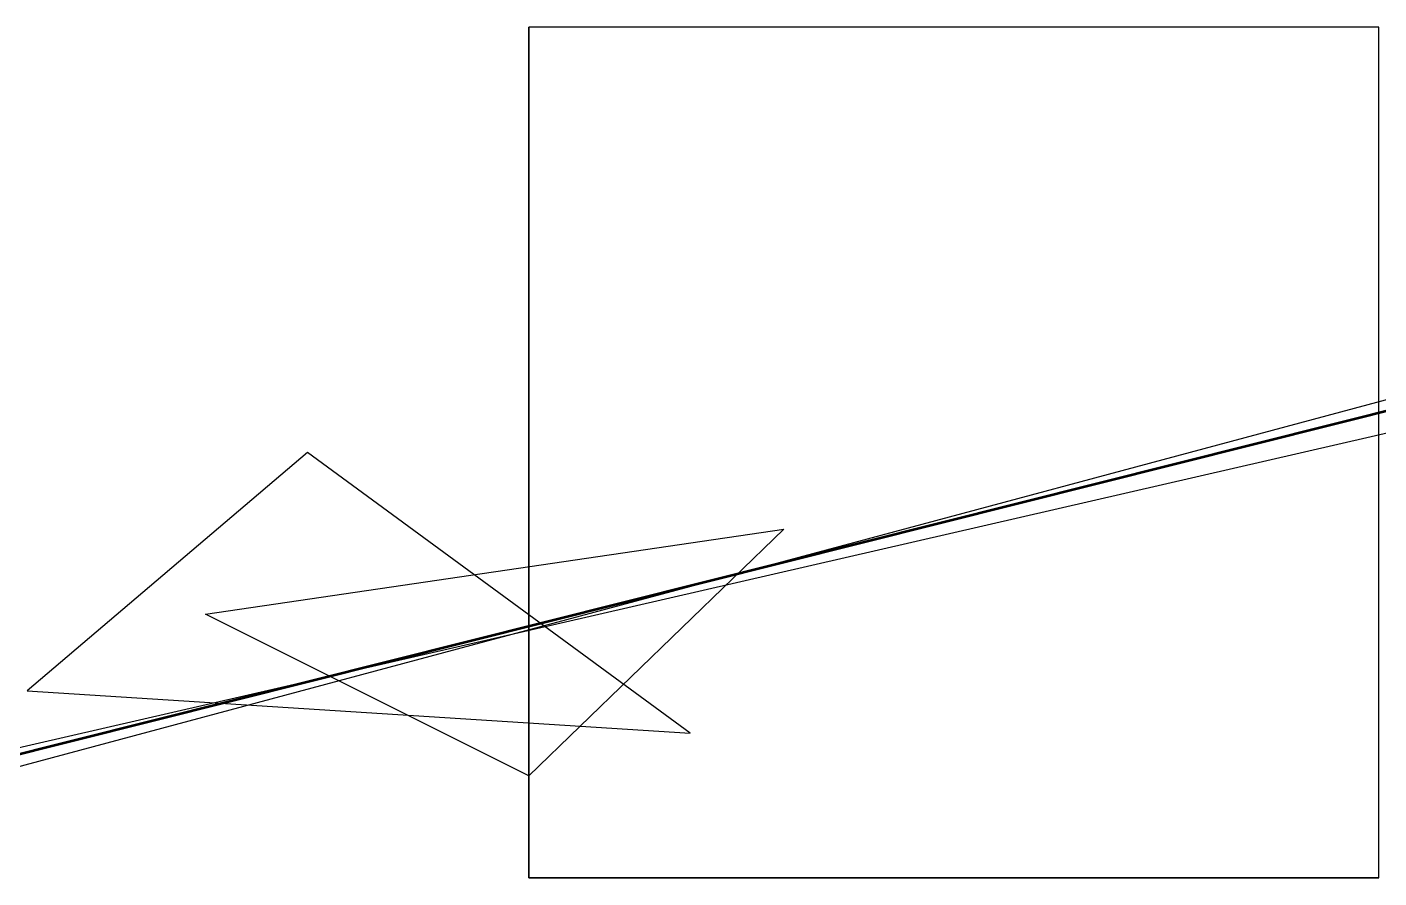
# Model space of a CAD drawing. Header units: inches. Extents: x -59 to 100, y 0 to 100.
import ezdxf

# ---------------------------------------------------------------- set-up
doc = ezdxf.new("R2010")
doc.units = ezdxf.units.IN
doc.header["$MEASUREMENT"] = 0

msp = doc.modelspace()

# ---------------------------------------------------------------- linework, layer by layer
at = {"color": 3}
for p, q in [((100, 100), (0, 100)), ((0, 100), (0, 0)), ((100, 0), (100, 100))]:
    msp.add_line(p, q, dxfattribs=at)
at = {"color": 5}
for p, q in [((0, 0, 100), (0, 100, 100)), ((0, 100, 100), (0, 100)), ((0, 100), (0, 0)), ((0, 0), (0, 0, 100))]:
    msp.add_line(p, q, dxfattribs=at)
for p, q in [((-26, 50, 43), (-59, 22, 21)), ((19, 17, 9), (-26, 50, 43)), ((-38, 31, 6), (30, 41, 22)), ((-59, 22, 21), (19, 17, 9))]:
    msp.add_line(p, q)
at = {"color": 2, "true_color": 0xf1eb1f}
msp.add_line((30, 41, 22), (0, 12, 40), dxfattribs=at)
at = {"color": 4}
msp.add_line((0, 12, 40), (-38, 31, 6), dxfattribs=at)
at = {"color": 240, "true_color": 0xed1f24}
for p, q in [((0, 0), (100, 0)), ((0, 0), (100, 0)), ((100, 0, 100), (0, 0, 100)), ((0, 0, 100), (0, 0)), ((100, 0), (100, 0, 100))]:
    msp.add_line(p, q, dxfattribs=at)
at = {"color": 2, "true_color": 0xf1eb1f}
msp.add_xline((23.63, 35.47, 25.16), (-0.956586, -0.256427, -0.13852), dxfattribs=at)
at = {"lineweight": 53}
msp.add_xline((24.52, 35.71, 25.29), (-0.962374, -0.241505, -0.124548), dxfattribs=at)
at = {"color": 4}
msp.add_xline((-9.37, 26.91, 20.64), (-0.968917, -0.222941, -0.107227), dxfattribs=at)

doc.saveas('drawing.dxf')
